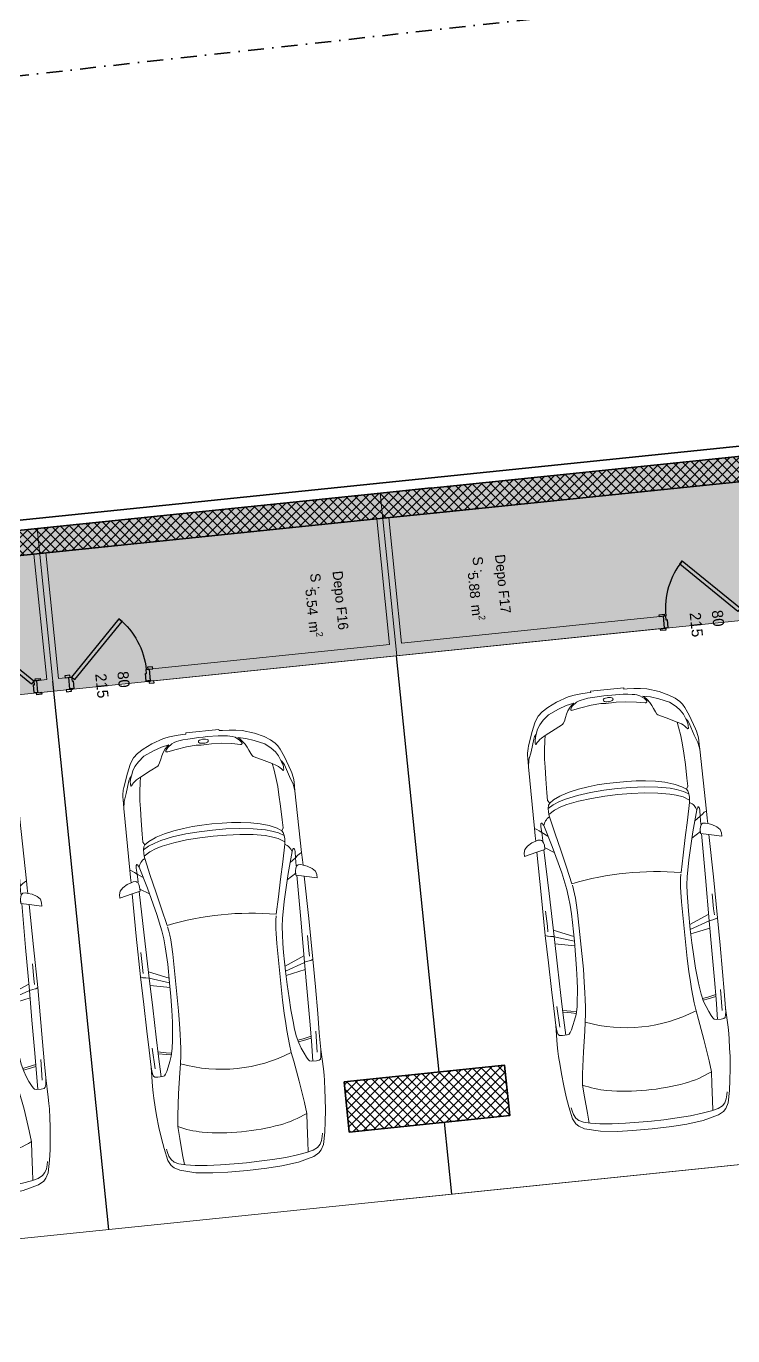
# Model space of a CAD drawing. Header units: millimetres. Extents: x 635850 to 824661, y -5878409 to -5774454.
# Drawn here: x 714730 to 721740, y -5797173 to -5784196 of the extents above; entities that cross this region are included whole.
import ezdxf
from ezdxf.enums import TextEntityAlignment as Align

# ---------------------------------------------------------------- set-up
doc = ezdxf.new("R2010")
doc.units = ezdxf.units.MM
doc.header["$MEASUREMENT"] = 0
doc.linetypes.add('Dot & Dashed', pattern=[335.138881, 158.75, -88.194444, 0, -88.194437])
for name, color, linetype, lineweight in [('0_Pen_No__101', 252, 'Continuous', 13), ('0_Pen_No__22', 8, 'Continuous', 35), ('A - Ndertesa 6 - Muret_Pen_No__101', 252, 'Continuous', 13), ('A - Ndertesa 6 - Muret_Pen_No__22', 8, 'Continuous', 35), ('A - Ndertesa 6 - Pllaka meskatit_Pen_No__22', 8, 'Continuous', 35), ('A - Ndertesa 6 - Vijat e Bodrumit_Pen_No__42', 8, 'Continuous', 25), ('A - Ndertesa 6- Shtyllat_Pen_No__101', 252, 'Continuous', 13), ('A - Ndertesa 6- Shtyllat_Pen_No__22', 8, 'Continuous', 35), ('ARCHICAD Doors_Pen_No__101', 252, 'Continuous', 13), ('ARCHICAD Doors_Pen_No__42', 8, 'Continuous', 25), ('ARCHICAD Zone Stamps_Pen_No__101', 252, 'Continuous', 13), ('Drawing & Figure_Pen_No__42', 8, 'Continuous', 25)]:
    doc.layers.add(name, color=color, linetype=linetype, lineweight=lineweight)
for name, color, linetype, lineweight, true_color in [('0_Pen_No__62', 7, 'Continuous', 20, 0xaaaaaa), ('A - Ndertesa  6- Dimensionimi Bazike_Pen_No__102', 7, 'Continuous', 13, 0xcccccc), ('A - Ndertesa  6- Dimensionimi Bazike_Pen_No__82', 7, 'Continuous', 20, 0xaaaaaa), ('A - Ndertesa 4 - Parcelat_Pen_No__8', 7, 'Continuous', 35, 0xa80f02), ('A - Ndertesa 4 - Veturat_Pen_No__102', 7, 'Continuous', 13, 0xcccccc), ('A - Ndertesa 6 - Muret_Pen_No__102', 7, 'Continuous', 13, 0xcccccc), ('A - Ndertesa 6 - Muret_Pen_No__82', 7, 'Continuous', 20, 0xaaaaaa), ('A - Ndertesa 6 - Vijat e Bodrumit_Pen_No__82', 7, 'Continuous', 20, 0xaaaaaa), ('A - Ndertesa 6 - Zonat Bodrum_Pen_No__94', 7, 'Continuous', 13, 0xe4ad2c), ('A - Ndertesa 6 -Veturat_Pen_No__102', 7, 'Continuous', 13, 0xcccccc), ('ARCHICAD Door Markers_Pen_No__112', 7, 'Continuous', 13, 0xd5aaaa)]:
    doc.layers.add(name, color=color, linetype=linetype, lineweight=lineweight, true_color=true_color)
for name, color, linetype in [('A - Ndertesa  6- Dimensionimi Bazike', 7, 'Continuous'), ('A - Ndertesa 6 - Muret', 7, 'Continuous'), ('A - Ndertesa 6 - Pllaka meskatit', 7, 'Continuous'), ('A - Ndertesa 6 - Zonat Bodrum', 7, 'Continuous'), ('A - Ndertesa 6- Shtyllat', 7, 'Continuous'), ('ARCHICAD Door Markers', 7, 'Continuous'), ('ARCHICAD Doors', 7, 'Continuous')]:
    doc.layers.add(name, color=color, linetype=linetype)
doc.styles.add('GENERATED_STYLE_1', font='GOTHIC.TTF')
doc.dimstyles.new('GENERATED_STYLE__1', dxfattribs={"dimtxt": 150, "dimasz": 91.78744, "dimexe": 0.18, "dimexo": 0.0625, "dimgap": 0, "dimtad": 0, "dimdec": 0, "dimlfac": 0.1, "dimzin": 0, "dimdsep": 46, "dimtxsty": 'GENERATED_STYLE_1', "dimblk": 'ARROWHEAD_5', "dimblk1": 'ARROWHEAD_5', "dimblk2": 'ARROWHEAD_5', "dimcen": 0.09, "dimse1": 1, "dimse2": 1, "dimclrd": 256, "dimclre": 256, "dimclrt": 256, "dimadec": 0, "dimazin": 0, "dimtfac": 1, "dimtdec": 4, "dimtmove": 0, "dimatfit": 3, "dimfxl": 0, "dimtolj": 1, "dimtzin": 0, "dimarcsym": 0})
pattern_1 = [(45, (664183.82, -5827429.525), (-45.96194, 45.96194), []), (135, (664183.82, -5827429.525), (45.96194, 45.96194), [])]

# ---------------------------------------------------------------- blocks, each defined once
blk = doc.blocks.new('Depo F15__3', base_point=(713652, -5790237))
at = {"layer": 'A - Ndertesa 6 - Zonat Bodrum_Pen_No__94', "linetype": 'Continuous', "lineweight": 0, "true_color": 0xffffff}
blk.add_hatch(color=7, dxfattribs=at).paths.add_polyline_path([(711445, -5789522), (711611, -5791133), (715005, -5790785), (714839, -5789173)])
at = {"layer": 'ARCHICAD Zone Stamps_Pen_No__101', "color": 252, "lineweight": 13, "insert": (713577, -5790089), "char_height": 100, "attachment_point": 1, "rotation": 275.8623, "style": 'GENERATED_STYLE_1'}
blk.add_mtext('\\A1;{\\pql;\\pt0,5050;\\fCentury Gothic|b0|i0|c0|p34;5.53\\fCentury Gothic|b0|i0|c0|p34;\\A1{\\H.66x;\\S^  ;}\\fCentury Gothic|b0|i0|c0|p34; m\\fCentury Gothic|b0|i0|c0|p34;\\A1{\\H.66x;\\S2^  ;}}', dxfattribs=at)
at = {"layer": 'ARCHICAD Zone Stamps_Pen_No__101', "color": 252, "lineweight": 13, "style": 'GENERATED_STYLE_1'}
for tag, p in [('calculatedAreaCode', (713595, -5789936)), ('ROOM_NAME', (713818, -5789916)), ('DUMMY_849', (713888, -5790556))]:
    blk.add_attdef(tag, text='', height=100, rotation=275.8623, dxfattribs=at).set_placement(p, align=Align.TOP_LEFT)
blk = doc.blocks.new('Depo F16__4', base_point=(717702, -5789911))
at = {"layer": 'A - Ndertesa 6 - Zonat Bodrum_Pen_No__94', "linetype": 'Continuous', "lineweight": 0, "true_color": 0xffffff}
blk.add_hatch(color=7, dxfattribs=at).paths.add_polyline_path([(714839, -5789173), (715005, -5790785), (718406, -5790435), (718241, -5788824)])
at = {"layer": 'ARCHICAD Zone Stamps_Pen_No__101', "color": 252, "lineweight": 13, "insert": (717627, -5789764), "char_height": 100, "attachment_point": 1, "rotation": 275.8623, "style": 'GENERATED_STYLE_1'}
blk.add_mtext('\\A1;{\\pql;\\pt0,5050;\\fCentury Gothic|b0|i0|c0|p34;5.54\\fCentury Gothic|b0|i0|c0|p34;\\A1{\\H.66x;\\S^  ;}\\fCentury Gothic|b0|i0|c0|p34; m\\fCentury Gothic|b0|i0|c0|p34;\\A1{\\H.66x;\\S2^  ;}}', dxfattribs=at)
at = {"layer": 'ARCHICAD Zone Stamps_Pen_No__101', "color": 252, "lineweight": 13, "style": 'GENERATED_STYLE_1'}
for tag, p in [('calculatedAreaCode', (717645, -5789611)), ('ROOM_NAME', (717868, -5789588)), ('DUMMY_849', (717938, -5790230))]:
    blk.add_attdef(tag, text='', height=100, rotation=275.8623, dxfattribs=at).set_placement(p, align=Align.TOP_LEFT)
blk = doc.blocks.new('Depo F17__5', base_point=(719313, -5789746))
at = {"layer": 'A - Ndertesa 6 - Zonat Bodrum_Pen_No__94', "linetype": 'Continuous', "lineweight": 0, "true_color": 0xffffff}
blk.add_hatch(color=7, dxfattribs=at).paths.add_polyline_path([(718241, -5788824), (718406, -5790435), (722015, -5790065), (721849, -5788453)])
at = {"layer": 'ARCHICAD Zone Stamps_Pen_No__101', "color": 252, "lineweight": 13, "insert": (719238, -5789599), "char_height": 100, "attachment_point": 1, "rotation": 275.8623, "style": 'GENERATED_STYLE_1'}
blk.add_mtext('\\A1;{\\pql;\\pt0,5050;\\fCentury Gothic|b0|i0|c0|p34;5.88\\fCentury Gothic|b0|i0|c0|p34;\\A1{\\H.66x;\\S^  ;}\\fCentury Gothic|b0|i0|c0|p34; m\\fCentury Gothic|b0|i0|c0|p34;\\A1{\\H.66x;\\S2^  ;}}', dxfattribs=at)
at = {"layer": 'ARCHICAD Zone Stamps_Pen_No__101', "color": 252, "lineweight": 13, "style": 'GENERATED_STYLE_1'}
for tag, p in [('ROOM_NAME', (719479, -5789425)), ('calculatedAreaCode', (719256, -5789446)), ('DUMMY_849', (719549, -5790065))]:
    blk.add_attdef(tag, text='', height=100, rotation=275.8623, dxfattribs=at).set_placement(p, align=Align.TOP_LEFT)
blk = doc.blocks.new('Slab_3', base_point=(703704, -5790216))
at = {"layer": 'A - Ndertesa 6 - Pllaka meskatit_Pen_No__22', "color": 8, "linetype": 'Continuous', "lineweight": 35, "flags": 128}
blk.add_lwpolyline([(703704, -5790216), (739063, -5786585), (739063, -5784104), (741099, -5781712), (750317, -5780624), (750320, -5821669), (726662, -5822733), (707158, -5823855)], close=True, dxfattribs=at)
blk = doc.blocks.new('Wall_195', base_point=(703715, -5790315))
at = {"layer": 'A - Ndertesa 6 - Muret_Pen_No__82', "linetype": 'Continuous', "lineweight": 20, "true_color": 0xaaaaaa}
h = blk.add_hatch(dxfattribs=at)
h.set_pattern_fill('Concrete_Block', color=253, style=0, pattern_type=2)
h.set_pattern_definition(pattern_1)
h.paths.add_polyline_path([(724579, -5788173), (718746, -5788772), (718771, -5789021), (724605, -5788422)])
h = blk.add_hatch(dxfattribs=at)
h.set_pattern_fill('Concrete_Block', color=253, style=0, pattern_type=2)
h.set_pattern_definition(pattern_1)
h.paths.add_polyline_path([(711405, -5789526), (711430, -5789775), (718175, -5789082), (718149, -5788833)])
at = {"layer": 'A - Ndertesa 6 - Muret_Pen_No__22', "color": 8, "linetype": 'Continuous', "lineweight": 35, "flags": 128}
for points in [[(724579, -5788173), (718746, -5788772)], [(718771, -5789021), (724605, -5788422)], [(718149, -5788833), (711405, -5789526)], [(711430, -5789775), (718175, -5789082)]]:
    blk.add_lwpolyline(points, dxfattribs=at)
blk = doc.blocks.new('Door 25_4')
at = {"layer": 'ARCHICAD Doors_Pen_No__101', "color": 252, "linetype": 'Continuous', "lineweight": 13}
for p, q in [((-400, 0), (-437, 0)), ((-400, 0), (-437, 0)), ((-400, 0), (-400, -115)), ((-400, 0), (-400, -115)), ((400, 0), (400, -115)), ((400, 0), (400, -115)), ((400, 0), (437, 0)), ((400, 0), (437, 0)), ((-400, -120), (-437, -120)), ((-400, -120), (-437, -120)), ((-400, -115), (-400, -120)), ((-400, -115), (-400, -120)), ((400, -115), (400, -120)), ((400, -115), (400, -120)), ((400, -120), (437, -120)), ((400, -120), (437, -120))]:
    blk.add_line(p, q, dxfattribs=at)
at = {"layer": 'ARCHICAD Doors_Pen_No__42', "color": 8, "linetype": 'Continuous', "lineweight": 25}
for p, q in [((-182, 498), (-154, 526)), ((-154, 526), (372, 0)), ((344, -28), (-182, 498)), ((-437, 0), (-437, 19)), ((-437, 19), (-387, 19)), ((-387, 0), (-437, 0)), ((-372, 0), (-400, 0)), ((-400, 0), (-400, -115)), ((-387, 19), (-387, 0)), ((-372, -40), (-372, 0)), ((372, 0), (344, -28)), ((400, 0), (372, 0)), ((372, 0), (372, -40)), ((387, 19), (437, 19)), ((387, 0), (387, 19)), ((437, 0), (387, 0)), ((400, -115), (400, 0)), ((437, 19), (437, 0)), ((-437, -139), (-437, -120)), ((-437, -120), (-387, -120)), ((-400, -120), (-400, -115)), ((-400, -115), (-375, -115)), ((-400, -115), (-360, -115)), ((-375, -120), (-400, -120)), ((-387, -120), (-387, -139)), ((-375, -115), (-375, -120)), ((-360, -40), (-372, -40)), ((-360, -115), (-360, -40)), ((372, -40), (360, -40)), ((360, -40), (360, -115)), ((360, -115), (400, -115)), ((375, -120), (375, -115)), ((375, -115), (400, -115)), ((400, -120), (375, -120)), ((387, -120), (437, -120)), ((387, -139), (387, -120)), ((400, -115), (400, -120)), ((437, -120), (437, -139)), ((-387, -139), (-437, -139)), ((437, -139), (387, -139))]:
    blk.add_line(p, q, dxfattribs=at)
blk.add_arc((372, 0), 744, 135, 180, dxfattribs=at)
blk = doc.blocks.new('D Marker 25_13')
at = {"layer": 'ARCHICAD Door Markers_Pen_No__112', "color": 9, "lineweight": 13, "true_color": 0xd5aaaa, "char_height": 110, "attachment_point": 7, "rotation": 90, "style": 'GENERATED_STYLE_1'}
for s, insert in [('\\A1;{\\pql;\\pt0;\\fCentury Gothic|b0|i0|c0|p34;80\\fCentury Gothic|b0|i0|c0|p34;\\A1{\\H.66x;\\S^  ;}\\fCentury Gothic|b0|i0|c0|p34;\\fCentury Gothic|b0|i0|c0|p34;}', (-52, -126)), ('\\A1;{\\pql;\\pt0;\\fCentury Gothic|b0|i0|c0|p34;215\\fCentury Gothic|b0|i0|c0|p34;\\A1{\\H.66x;\\S^  ;}\\fCentury Gothic|b0|i0|c0|p34;\\fCentury Gothic|b0|i0|c0|p34;}', (168, -126))]:
    blk.add_mtext(s, dxfattribs=dict(at, insert=insert))
blk = doc.blocks.new('Wall_200', base_point=(739413, -5788279))
at = {"layer": 'A - Ndertesa 6 - Muret_Pen_No__102', "linetype": 'Continuous', "lineweight": 0, "true_color": 0xcccccc}
for points in [[(715948, -5790567), (715960, -5790687), (721060, -5790163), (721047, -5790044)], [(714833, -5790682), (714846, -5790801), (715164, -5790768), (715152, -5790649)]]:
    blk.add_hatch(color=254, dxfattribs=at).paths.add_polyline_path(points)
at = {"layer": 'A - Ndertesa 6 - Muret_Pen_No__101', "color": 252, "linetype": 'Continuous', "lineweight": 13}
for p, q in [((721047, -5790044), (721011, -5790047)), ((721047, -5790044), (721059, -5790158)), ((721060, -5790163), (721023, -5790167)), ((721059, -5790158), (721060, -5790163)), ((715948, -5790567), (715984, -5790563)), ((715948, -5790567), (715959, -5790682)), ((714833, -5790682), (714870, -5790678)), ((714833, -5790682), (714845, -5790796)), ((715152, -5790649), (715115, -5790653)), ((715152, -5790649), (715164, -5790763)), ((715959, -5790682), (715960, -5790687)), ((715960, -5790687), (715997, -5790683)), ((714845, -5790796), (714846, -5790801)), ((714846, -5790801), (714883, -5790797)), ((715164, -5790768), (715127, -5790772)), ((715164, -5790763), (715164, -5790768))]:
    blk.add_line(p, q, dxfattribs=at)
at = {"layer": 'A - Ndertesa 6 - Muret_Pen_No__101', "color": 252, "linetype": 'Continuous', "lineweight": 13, "flags": 128}
for points in [[(721047, -5790044), (718454, -5790310)], [(715960, -5790687), (721060, -5790163)], [(718334, -5790322), (715948, -5790567)], [(714933, -5790671), (714833, -5790682)], [(715152, -5790649), (715052, -5790659)], [(714846, -5790801), (715164, -5790768)]]:
    blk.add_lwpolyline(points, dxfattribs=at)
at = {"layer": 'ARCHICAD Door Markers', "color": 161, "lineweight": 25, "true_color": 0x40a5ff, "rotation": 185.8622535954199}
for p in [(721458, -5790122), (715562, -5790728)]:
    blk.add_blockref('D Marker 25_13', p, dxfattribs=at)
at = {"layer": 'ARCHICAD Doors', "color": 7, "linetype": 'Continuous', "lineweight": 13, "zscale": 1000, "rotation": 5.862253595419949}
for p in [(721445, -5790003), (714436, -5790723)]:
    blk.add_blockref('Door 25_4', p, dxfattribs=at)
at = {"layer": 'ARCHICAD Doors', "color": 7, "linetype": 'Continuous', "lineweight": 13, "xscale": -1, "zscale": 1000, "rotation": 5.862253595419949}
blk.add_blockref('Door 25_4', (715550, -5790608), dxfattribs=at)
blk = doc.blocks.new('Wall_203', base_point=(718346, -5790442))
at = {"layer": 'A - Ndertesa 6 - Muret_Pen_No__102', "linetype": 'Continuous', "lineweight": 0, "true_color": 0xcccccc}
blk.add_hatch(color=254, dxfattribs=at).paths.add_polyline_path([(718454, -5790310), (718326, -5789067), (718207, -5789079), (718334, -5790322)])
at = {"layer": 'A - Ndertesa 6 - Muret_Pen_No__101', "color": 252, "linetype": 'Continuous', "lineweight": 13, "flags": 128}
for points in [[(718207, -5789079), (718334, -5790322)], [(718454, -5790310), (718326, -5789067)]]:
    blk.add_lwpolyline(points, dxfattribs=at)
blk = doc.blocks.new('Wall_208', base_point=(714945, -5790791))
at = {"layer": 'A - Ndertesa 6 - Muret_Pen_No__102', "linetype": 'Continuous', "lineweight": 0, "true_color": 0xcccccc}
blk.add_hatch(color=254, dxfattribs=at).paths.add_polyline_path([(715052, -5790659), (714925, -5789416), (714805, -5789428), (714933, -5790671)])
at = {"layer": 'A - Ndertesa 6 - Muret_Pen_No__101', "color": 252, "linetype": 'Continuous', "lineweight": 13, "flags": 128}
for points in [[(714925, -5789416), (714805, -5789428)], [(714805, -5789428), (714933, -5790671)], [(715052, -5790659), (714925, -5789416)]]:
    blk.add_lwpolyline(points, dxfattribs=at)
blk = doc.blocks.new('Column_209', base_point=(718704, -5794824))
at = {"layer": 'A - Ndertesa 6- Shtyllat_Pen_No__101', "linetype": 'Continuous', "lineweight": 13}
h = blk.add_hatch(dxfattribs=at)
h.set_pattern_fill('Concrete_Block', color=252, style=0, pattern_type=2)
h.set_pattern_definition(pattern_1)
h.paths.add_polyline_path([(717883, -5794657), (717934, -5795154), (719526, -5794991), (719475, -5794493)])
at = {"layer": 'A - Ndertesa 6- Shtyllat_Pen_No__22', "color": 8, "linetype": 'Continuous', "lineweight": 35, "flags": 128}
blk.add_lwpolyline([(717883, -5794657), (717934, -5795154), (719526, -5794991), (719475, -5794493)], close=True, dxfattribs=at)
blk = doc.blocks.new('Column_239', base_point=(718460, -5788927))
at = {"layer": '0_Pen_No__101', "linetype": 'Continuous', "lineweight": 13}
h = blk.add_hatch(dxfattribs=at)
h.set_pattern_fill('Concrete_Block', color=252, style=0, pattern_type=2)
h.set_pattern_definition(pattern_1)
h.paths.add_polyline_path([(718746, -5788772), (718149, -5788833), (718175, -5789082), (718771, -5789021)])
at = {"layer": '0_Pen_No__22', "color": 8, "linetype": 'Continuous', "lineweight": 35, "flags": 128}
for points in [[(718746, -5788772), (718149, -5788833)], [(718175, -5789082), (718771, -5789021)]]:
    blk.add_lwpolyline(points, dxfattribs=at)
blk = doc.blocks.new('Car 05 25_3')
at = {"layer": 'A - Ndertesa 4 - Veturat_Pen_No__102', "color": 254, "linetype": 'Continuous', "lineweight": 13, "true_color": 0xcccccc}
for p, q in [((125, 791), (129, 820)), ((126, 744), (125, 791)), ((129, 820), (139, 832)), ((139, 832), (165, 840)), ((165, 840), (195, 844)), ((195, 844), (231, 846)), ((211, 809), (418, 816)), ((1115, 809), (1109, 774)), ((1109, 774), (1538, 780)), ((1120, 833), (1115, 809)), ((1121, 838), (1120, 836)), ((1120, 836), (1120, 833)), ((1130, 859), (1121, 838)), ((1163, 830), (1220, 829)), ((1220, 829), (1370, 831)), ((1538, 780), (1975, 786)), ((1958, 858), (1977, 777)), ((2020, 777), (2044, 783)), ((2044, 783), (2063, 792)), ((2063, 792), (2070, 800)), ((2069, 788), (2065, 794)), ((2075, 836), (2068, 858)), ((2069, 788), (2148, 790)), ((2070, 800), (2075, 809)), ((2075, 809), (2075, 836)), ((2107, 732), (2148, 790)), ((2148, 790), (2167, 814)), ((2148, 790), (2206, 792)), ((2167, 814), (2182, 834)), ((2182, 834), (2193, 856)), ((2206, 792), (2227, 791)), ((2227, 791), (2233, 790)), ((2233, 790), (2238, 787)), ((2241, 784), (2238, 787)), ((2238, 777), (2241, 781)), ((2241, 781), (2241, 784)), ((2808, 853), (2877, 843)), ((2877, 843), (2954, 814)), ((2904, 833), (2905, 833)), ((2954, 814), (3076, 775)), ((-768, 602), (-751, 670)), ((-729, 716), (-751, 670)), ((-701, 743), (-729, 716)), ((-665, 761), (-701, 743)), ((-627, 772), (-665, 761)), ((-595, 778), (-627, 772)), ((327, 762), (125, 756)), ((132, 723), (126, 744)), ((147, 711), (132, 723)), ((171, 697), (147, 711)), ((213, 677), (171, 697)), ((266, 655), (213, 677)), ((319, 636), (266, 655)), ((522, 765), (327, 762)), ((339, 683), (330, 634)), ((355, 762), (339, 683)), ((357, 683), (347, 629)), ((373, 763), (357, 683)), ((814, 769), (522, 765)), ((1109, 774), (814, 769)), ((1036, 773), (997, 579)), ((1042, 578), (1108, 774)), ((1173, 775), (1090, 578)), ((2000, 702), (1730, 634)), ((1939, 686), (1996, 777)), ((1953, 621), (2122, 660)), ((1977, 777), (2020, 777)), ((2000, 702), (2214, 763)), ((2122, 660), (2294, 698)), ((2227, 770), (2214, 763)), ((2214, 763), (2238, 752)), ((2234, 774), (2227, 770)), ((2238, 777), (2234, 774)), ((2238, 752), (2259, 740)), ((2259, 740), (2269, 731)), ((2269, 731), (2279, 722)), ((2279, 722), (2294, 698)), ((2294, 698), (2317, 701)), ((2294, 698), (2294, 698)), ((2317, 701), (2346, 703)), ((2355, 640), (2317, 701)), ((2346, 703), (2379, 702)), ((2410, 649), (2379, 702)), ((2379, 702), (2411, 694)), ((2436, 583), (2410, 649)), ((2411, 694), (2411, 694)), ((2429, 682), (2411, 694)), ((2429, 682), (2457, 700)), ((2429, 682), (2429, 682)), ((2429, 682), (2457, 640)), ((2457, 700), (2535, 698)), ((2535, 698), (2535, 698)), ((2535, 698), (2673, 696)), ((2673, 696), (2787, 691)), ((2787, 691), (2868, 687)), ((2868, 687), (2960, 679)), ((2960, 679), (2868, 687)), ((2960, 679), (3047, 666)), ((3022, 758), (3024, 762)), ((3024, 754), (3022, 758)), ((3024, 762), (3035, 765)), ((3038, 743), (3024, 754)), ((3035, 765), (3047, 764)), ((3051, 731), (3038, 743)), ((3047, 764), (3061, 763)), ((3047, 666), (3100, 657)), ((3065, 715), (3051, 731)), ((3061, 763), (3090, 757)), ((3077, 698), (3065, 715)), ((3100, 763), (3076, 775)), ((3100, 657), (3077, 698)), ((3090, 757), (3108, 751)), ((3114, 753), (3100, 763)), ((3153, 554), (3100, 657)), ((3108, 751), (3123, 746)), ((3123, 746), (3114, 753)), ((3170, 727), (3123, 746)), ((3212, 701), (3170, 727)), ((3254, 663), (3212, 701)), ((3302, 603), (3254, 663)), ((-768, 602), (-783, 510)), ((-764, 617), (-666, 624)), ((-666, 624), (-501, 634)), ((-501, 634), (-383, 642)), ((-383, 642), (-274, 631)), ((-274, 631), (-56, 601)), ((-56, 601), (146, 567)), ((146, 567), (233, 552)), ((233, 552), (315, 541)), ((315, 541), (384, 535)), ((393, 618), (319, 636)), ((384, 535), (454, 530)), ((475, 607), (393, 618)), ((454, 530), (526, 526)), ((521, 602), (475, 607)), ((570, 597), (521, 602)), ((526, 526), (628, 522)), ((653, 591), (570, 597)), ((628, 522), (757, 518)), ((773, 585), (653, 591)), ((907, 580), (773, 585)), ((1042, 578), (907, 580)), ((1228, 578), (1042, 578)), ((1316, 580), (1228, 578)), ((1403, 584), (1316, 580)), ((1323, 518), (1420, 522)), ((1484, 590), (1403, 584)), ((1420, 522), (1467, 524)), ((1467, 524), (1511, 528)), ((1562, 601), (1484, 590)), ((1511, 528), (1554, 533)), ((1554, 533), (1597, 541)), ((1730, 634), (1562, 601)), ((1597, 541), (1597, 541)), ((1611, 544), (1780, 582)), ((1780, 582), (1953, 621)), ((2380, 575), (2355, 640)), ((2397, 514), (2380, 575)), ((2454, 522), (2436, 583)), ((2478, 401), (2454, 522)), ((2457, 640), (2487, 574)), ((2487, 574), (2492, 562)), ((2492, 562), (2518, 477)), ((3190, 476), (3153, 554)), ((3302, 603), (3346, 501)), ((-795, 391), (-802, 259)), ((-783, 510), (-795, 391)), ((757, 518), (1323, 518)), ((2419, 396), (2397, 514)), ((2434, 266), (2419, 396)), ((2494, 269), (2478, 401)), ((2518, 477), (2538, 384)), ((3199, 467), (3190, 476)), ((3221, 454), (3199, 467)), ((3256, 439), (3221, 454)), ((3288, 425), (3256, 439)), ((3319, 408), (3288, 425)), ((3353, 384), (3319, 408)), ((3346, 501), (3374, 420)), ((3391, 344), (3374, 420)), ((2442, 132), (2434, 266)), ((2503, 133), (2494, 269)), ((2538, 384), (2551, 286)), ((2551, 286), (2560, 194)), ((3325, 377), (3321, 370)), ((3321, 370), (3321, 362)), ((3321, 362), (3338, 277)), ((3328, 380), (3325, 377)), ((3338, 379), (3328, 380)), ((3364, 358), (3338, 379)), ((3338, 277), (3352, 173)), ((3377, 360), (3353, 384)), ((3397, 316), (3364, 358)), ((3391, 344), (3377, 360)), ((3408, 289), (3397, 316)), ((3408, 289), (3414, 267)), ((3414, 267), (3418, 243)), ((-802, 259), (-807, 125)), ((2444, 0), (2442, 132)), ((2506, 0), (2503, 133)), ((2560, 194), (2564, 101)), ((3352, 173), (3358, 76)), ((3418, 243), (3424, 201)), ((3424, 201), (3428, 152)), ((3432, 40), (3428, 152)), ((-807, 125), (-808, 0)), ((-807, -125), (-808, 0)), ((2444, 0), (2442, -132)), ((2564, 101), (2566, 0)), ((2564, -101), (2566, 0)), ((3354, 28), (3358, 76)), ((3354, 28), (3354, -1)), ((3354, -28), (3354, 1)), ((3371, 12), (3370, -1)), ((3371, -12), (3370, 1)), ((3372, 24), (3371, 12)), ((3376, 39), (3372, 24)), ((3382, 47), (3376, 39)), ((3386, 48), (3382, 47)), ((3386, 48), (3394, 48)), ((3399, 47), (3394, 48)), ((3404, 39), (3399, 47)), ((3404, 39), (3408, 24)), ((3408, 24), (3410, 8)), ((3410, 8), (3410, 0)), ((3432, 57), (3432, 57)), ((3432, 0), (3432, 40)), ((3432, 0), (3432, -40)), ((-802, -259), (-807, -125)), ((2506, 0), (2503, -133)), ((2560, -194), (2564, -101)), ((3352, -173), (3358, -76)), ((3354, -28), (3358, -76)), ((3372, -24), (3371, -12)), ((3376, -39), (3372, -24)), ((3382, -47), (3376, -39)), ((3386, -48), (3382, -47)), ((3386, -48), (3394, -48)), ((3399, -47), (3394, -48)), ((3404, -39), (3399, -47)), ((3404, -39), (3408, -24)), ((3408, -24), (3410, -8)), ((3410, -8), (3410, 0)), ((3432, -40), (3428, -152)), ((3432, -57), (3432, -57)), ((-795, -391), (-802, -259)), ((2442, -132), (2434, -266)), ((2503, -133), (2494, -269)), ((2551, -286), (2560, -194)), ((3338, -277), (3352, -173)), ((3414, -267), (3418, -243)), ((3418, -243), (3424, -201)), ((3424, -201), (3428, -152)), ((2434, -266), (2419, -396)), ((2494, -269), (2478, -401)), ((2518, -477), (2538, -384)), ((2538, -384), (2551, -286)), ((3353, -384), (3319, -408)), ((3321, -362), (3338, -277)), ((3321, -370), (3321, -362)), ((3325, -377), (3321, -370)), ((3328, -380), (3325, -377)), ((3338, -379), (3328, -380)), ((3364, -358), (3338, -379)), ((3377, -360), (3353, -384)), ((3397, -316), (3364, -358)), ((3391, -344), (3374, -420)), ((3391, -344), (3377, -360)), ((3408, -289), (3397, -316)), ((3408, -289), (3414, -267)), ((-783, -510), (-795, -391)), ((-768, -602), (-783, -510)), ((628, -522), (757, -518)), ((757, -518), (1323, -518)), ((1323, -518), (1420, -522)), ((2397, -514), (2380, -575)), ((2419, -396), (2397, -514)), ((2478, -401), (2454, -522)), ((2492, -562), (2518, -477)), ((3190, -476), (3153, -554)), ((3199, -467), (3190, -476)), ((3221, -454), (3199, -467)), ((3256, -439), (3221, -454)), ((3288, -425), (3256, -439)), ((3319, -408), (3288, -425)), ((3302, -603), (3346, -501)), ((3346, -501), (3374, -420)), ((-768, -602), (-751, -670)), ((-764, -617), (-666, -624)), ((-666, -624), (-501, -634)), ((-501, -634), (-383, -642)), ((-383, -642), (-274, -631)), ((-274, -631), (-56, -601)), ((-56, -601), (146, -567)), ((146, -567), (233, -552)), ((233, -552), (315, -541)), ((319, -636), (266, -655)), ((315, -541), (384, -535)), ((393, -618), (319, -636)), ((339, -683), (330, -634)), ((357, -683), (347, -629)), ((384, -535), (454, -530)), ((475, -607), (393, -618)), ((454, -530), (526, -526)), ((521, -602), (475, -607)), ((570, -597), (521, -602)), ((526, -526), (628, -522)), ((653, -591), (570, -597)), ((773, -585), (653, -591)), ((907, -580), (773, -585)), ((1042, -578), (907, -580)), ((1036, -773), (997, -579)), ((1042, -578), (1108, -774)), ((1228, -578), (1042, -578)), ((1173, -775), (1090, -578)), ((1316, -580), (1228, -578)), ((1403, -584), (1316, -580)), ((1484, -590), (1403, -584)), ((1420, -522), (1467, -524)), ((1467, -524), (1511, -528)), ((1562, -601), (1484, -590)), ((1511, -528), (1554, -533)), ((1554, -533), (1597, -541)), ((1730, -634), (1562, -601)), ((1597, -541), (1597, -541)), ((1611, -544), (1780, -582)), ((2000, -702), (1730, -634)), ((1780, -582), (1953, -621)), ((1953, -621), (2122, -660)), ((2355, -640), (2317, -701)), ((2380, -575), (2355, -640)), ((2436, -583), (2410, -649)), ((2429, -682), (2457, -640)), ((2454, -522), (2436, -583)), ((2457, -640), (2487, -574)), ((2487, -574), (2492, -562)), ((3153, -554), (3100, -657)), ((3302, -603), (3254, -663)), ((-729, -716), (-751, -670)), ((-701, -743), (-729, -716)), ((-665, -761), (-701, -743)), ((-627, -772), (-665, -761)), ((-595, -778), (-627, -772)), ((126, -744), (125, -791)), ((327, -762), (125, -756)), ((132, -723), (126, -744)), ((147, -711), (132, -723)), ((171, -697), (147, -711)), ((213, -677), (171, -697)), ((266, -655), (213, -677)), ((522, -765), (327, -762)), ((355, -762), (339, -683)), ((373, -763), (357, -683)), ((814, -769), (522, -765)), ((1109, -774), (814, -769)), ((1109, -774), (1538, -780)), ((1115, -809), (1109, -774)), ((1939, -686), (1996, -777)), ((1958, -858), (1977, -777)), ((1977, -777), (2020, -777)), ((2000, -702), (2214, -763)), ((2020, -777), (2044, -783)), ((2107, -732), (2148, -790)), ((2122, -660), (2294, -698)), ((2214, -763), (2238, -752)), ((2227, -770), (2214, -763)), ((2234, -774), (2227, -770)), ((2238, -777), (2234, -774)), ((2238, -752), (2259, -740)), ((2238, -777), (2241, -781)), ((2259, -740), (2269, -731)), ((2269, -731), (2279, -722)), ((2279, -722), (2294, -698)), ((2294, -698), (2317, -701)), ((2294, -698), (2294, -698)), ((2317, -701), (2346, -703)), ((2346, -703), (2379, -702)), ((2410, -649), (2379, -702)), ((2379, -702), (2411, -694)), ((2429, -682), (2411, -694)), ((2411, -694), (2411, -694)), ((2429, -682), (2429, -682)), ((2429, -682), (2457, -700)), ((2457, -700), (2535, -698)), ((2535, -698), (2673, -696)), ((2535, -698), (2535, -698)), ((2673, -696), (2787, -691)), ((2787, -691), (2868, -687)), ((2868, -687), (2960, -679)), ((2960, -679), (2868, -687)), ((2954, -814), (3076, -775)), ((2960, -679), (3047, -666)), ((3024, -754), (3022, -758)), ((3022, -758), (3024, -762)), ((3038, -743), (3024, -754)), ((3024, -762), (3035, -765)), ((3035, -765), (3047, -764)), ((3051, -731), (3038, -743)), ((3047, -666), (3100, -657)), ((3047, -764), (3061, -763)), ((3065, -715), (3051, -731)), ((3061, -763), (3090, -757)), ((3077, -698), (3065, -715)), ((3100, -763), (3076, -775)), ((3100, -657), (3077, -698)), ((3090, -757), (3108, -751)), ((3114, -753), (3100, -763)), ((3108, -751), (3123, -746)), ((3123, -746), (3114, -753)), ((3170, -727), (3123, -746)), ((3212, -701), (3170, -727)), ((3254, -663), (3212, -701)), ((125, -791), (129, -820)), ((129, -820), (139, -832)), ((139, -832), (165, -840)), ((165, -840), (195, -844)), ((195, -844), (231, -846)), ((211, -809), (418, -816)), ((1120, -833), (1115, -809)), ((1120, -836), (1120, -833)), ((1121, -838), (1120, -836)), ((1130, -859), (1121, -838)), ((1163, -830), (1220, -829)), ((1220, -829), (1370, -831)), ((1538, -780), (1975, -786)), ((2044, -783), (2063, -792)), ((2063, -792), (2070, -800)), ((2069, -788), (2065, -794)), ((2075, -836), (2068, -858)), ((2069, -788), (2148, -790)), ((2070, -800), (2075, -809)), ((2075, -809), (2075, -836)), ((2148, -790), (2167, -814)), ((2148, -790), (2206, -792)), ((2167, -814), (2182, -834)), ((2182, -834), (2193, -856)), ((2206, -792), (2227, -791)), ((2227, -791), (2233, -790)), ((2233, -790), (2238, -787)), ((2241, -784), (2238, -787)), ((2241, -781), (2241, -784)), ((2808, -853), (2877, -843)), ((2877, -843), (2954, -814))]:
    blk.add_line(p, q, dxfattribs=at)
at = {"layer": 'A - Ndertesa 4 - Veturat_Pen_No__102', "color": 254, "linetype": 'Continuous', "lineweight": 13, "true_color": 0xcccccc, "flags": 128}
blk.add_lwpolyline([(-483, -817), (-372, -830), (-252, -841), (-168, -845), (-78, -851), (-24, -852), (40, -852), (231, -846), (400, -848), (591, -852), (857, -856), (1130, -859), (1536, -860), (1958, -858), (1929, -983), (1961, -983), (1997, -975), (2027, -945), (2055, -898), (2068, -858), (2120, -857), (2193, -856), (2808, -853), (2856, -853), (2891, -853), (2923, -852), (2945, -849), (2990, -840), (3014, -833), (3154, -783), (3236, -748), (3269, -728), (3299, -706), (3337, -663), (3374, -604), (3418, -513), (3457, -393), (3468, -331), (3474, -264), (3478, -200), (3479, -165), (3490, -165), (3490, 165), (3479, 165), (3478, 200), (3474, 264), (3468, 331), (3457, 393), (3418, 513), (3374, 604), (3337, 663), (3299, 706), (3269, 728), (3236, 748), (3154, 783), (3014, 833), (2990, 840), (2945, 849), (2923, 852), (2891, 853), (2856, 853), (2808, 853), (2193, 856), (2120, 857), (2068, 858), (2055, 898), (2027, 945), (1997, 975), (1961, 983), (1929, 983), (1958, 858), (1536, 860), (1130, 859), (857, 856), (591, 852), (400, 848), (231, 846), (40, 852), (-24, 852), (-78, 851), (-168, 845), (-252, 841), (-372, 830), (-483, 817), (-585, 801), (-706, 776), (-758, 747), (-785, 722), (-815, 668), (-855, 511), (-875, 345), (-883, 195), (-885, 0), (-883, -195), (-875, -345), (-855, -511), (-815, -668), (-785, -722), (-758, -747), (-706, -776), (-585, -801)], close=True, dxfattribs=at)
at = {"layer": 'A - Ndertesa 4 - Veturat_Pen_No__102', "color": 254, "linetype": 'Continuous', "lineweight": 13, "true_color": 0xcccccc}
for centre, radius, start, end in [((493, 218), 973, 154.1545, 170.9117), ((1650, 0), 1520, 158.6992, 201.3008), ((-1245, 0), 2907, 349.2142, 10.7858), ((1856, -2), 2354, 170.8804, 189.9223), ((493, -218), 973, 191.2305, 205.8455)]:
    blk.add_arc(centre, radius, start, end, dxfattribs=at)
blk = doc.blocks.new('*D1559', base_point=(664184, -5827430))
at = {"layer": 'A - Ndertesa  6- Dimensionimi Bazike_Pen_No__102', "linetype": 'Continuous', "lineweight": 13, "true_color": 0xcccccc}
for points in [[(708252, -5791478), (708236, -5791573), (708286, -5791568)], [(708800, -5796813), (708815, -5796718), (708765, -5796723)], [(708800, -5796813), (708784, -5796909), (708834, -5796903)]]:
    blk.add_hatch(color=254, dxfattribs=at).paths.add_polyline_path(points)
at = {"layer": 'A - Ndertesa  6- Dimensionimi Bazike_Pen_No__102', "color": 254, "linetype": 'Continuous', "lineweight": 13, "true_color": 0xcccccc}
for p, q in [((708252, -5791478), (708236, -5791573)), ((708252, -5791478), (708286, -5791568)), ((708286, -5791568), (708236, -5791573)), ((708505, -5793947), (708261, -5791571)), ((708790, -5796720), (708546, -5794344)), ((708765, -5796723), (708815, -5796718)), ((708800, -5796813), (708765, -5796723)), ((708800, -5796813), (708784, -5796909)), ((708800, -5796813), (708815, -5796718)), ((708800, -5796813), (708834, -5796903))]:
    blk.add_line(p, q, dxfattribs=at)
at = {"layer": 'A - Ndertesa  6- Dimensionimi Bazike_Pen_No__82', "color": 253, "lineweight": 20, "true_color": 0xaaaaaa, "insert": (708433, -5793978), "char_height": 150, "attachment_point": 7, "rotation": 275.8623, "style": 'GENERATED_STYLE_1'}
blk.add_mtext('\\A1;{\\pql;\\fCentury Gothic|b0|i0|c0|p34;536}', dxfattribs=at)
blk = doc.blocks.new('ARROWHEAD_5')
at = {"linetype": 'Continuous', "lineweight": 0}
blk.add_hatch(color=0, dxfattribs=at).paths.add_polyline_path([(-1, 0.2679), (0, 0), (-1, -0.2679)])
at = {"color": 0, "linetype": 'Continuous', "lineweight": 0}
blk.add_line((0, 0), (-1, 0), dxfattribs=at)
blk = doc.blocks.new('*D1560', base_point=(664184, -5827430))
at = {"layer": 'A - Ndertesa  6- Dimensionimi Bazike_Pen_No__102', "linetype": 'Continuous', "lineweight": 13, "true_color": 0xcccccc}
for points in [[(708919, -5790032), (708904, -5790128), (708953, -5790123)], [(709047, -5791276), (709062, -5791180), (709012, -5791186)]]:
    blk.add_hatch(color=254, dxfattribs=at).paths.add_polyline_path(points)
at = {"layer": 'A - Ndertesa  6- Dimensionimi Bazike_Pen_No__102', "color": 254, "linetype": 'Continuous', "lineweight": 13, "true_color": 0xcccccc}
for p, q in [((708919, -5790032), (708904, -5790128)), ((708919, -5790032), (708953, -5790123)), ((708953, -5790123), (708904, -5790128)), ((708962, -5790455), (708929, -5790125)), ((709037, -5791183), (709003, -5790853)), ((709012, -5791186), (709062, -5791180)), ((709047, -5791276), (709012, -5791186)), ((709047, -5791276), (709062, -5791180))]:
    blk.add_line(p, q, dxfattribs=at)
at = {"layer": 'A - Ndertesa  6- Dimensionimi Bazike_Pen_No__82', "color": 253, "lineweight": 20, "true_color": 0xaaaaaa, "insert": (708890, -5790487), "char_height": 150, "attachment_point": 7, "rotation": 275.8623, "style": 'GENERATED_STYLE_1'}
blk.add_mtext('\\A1;{\\pql;\\fCentury Gothic|b0|i0|c0|p34;125}', dxfattribs=at)
blk = doc.blocks.new('*D1621', base_point=(664184, -5827430))
at = {"layer": 'A - Ndertesa  6- Dimensionimi Bazike_Pen_No__102', "linetype": 'Continuous', "lineweight": 13, "true_color": 0xcccccc}
for points in [[(750318, -5795845), (750223, -5795829), (750228, -5795879)], [(704762, -5800522), (704857, -5800538), (704852, -5800488)]]:
    blk.add_hatch(color=254, dxfattribs=at).paths.add_polyline_path(points)
at = {"layer": 'A - Ndertesa  6- Dimensionimi Bazike_Pen_No__102', "color": 254, "linetype": 'Continuous', "lineweight": 13, "true_color": 0xcccccc}
for p, q in [((727825, -5798154), (750225, -5795854)), ((750228, -5795879), (750223, -5795829)), ((750318, -5795845), (750223, -5795829)), ((750318, -5795845), (750228, -5795879)), ((704855, -5800513), (727255, -5798213)), ((704762, -5800522), (704852, -5800488)), ((704762, -5800522), (704857, -5800538)), ((704852, -5800488), (704857, -5800538))]:
    blk.add_line(p, q, dxfattribs=at)
at = {"layer": 'A - Ndertesa  6- Dimensionimi Bazike_Pen_No__82', "color": 253, "lineweight": 20, "true_color": 0xaaaaaa, "insert": (727286, -5798285), "char_height": 150, "attachment_point": 7, "rotation": 5.8623, "style": 'GENERATED_STYLE_1'}
blk.add_mtext('\\A1;{\\pql;\\fCentury Gothic|b0|i0|c0|p34;4,580}', dxfattribs=at)

msp = doc.modelspace()

# ---------------------------------------------------------------- linework, layer by layer
at = {"layer": '0_Pen_No__62', "color": 253, "linetype": 'Continuous', "lineweight": 20, "true_color": 0xaaaaaa}
msp.add_lwpolyline([(707148, -5823755.5), (726657.2, -5822633), (750320.1, -5821568.8), (750316.6, -5780724.3), (741149.2, -5781807), (739163.1, -5784140.7), (739163.3, -5786675.7), (703714.5, -5790315.4)], close=True, dxfattribs=at)
at = {"layer": 'A - Ndertesa 4 - Parcelat_Pen_No__8', "color": 14, "linetype": 'Dot & Dashed', "lineweight": 35, "true_color": 0xa80f02, "flags": 128}
msp.add_lwpolyline([(733761.3, -5782580), (734384.5, -5782511.6), (739483.2, -5781910.3), (747197.4, -5781000), (784230.8, -5776632.3), (793698.8, -5776099.1), (819130, -5774668.2), (819631.1, -5776866.2), (819788.1, -5808768.6), (819746.4, -5820701.6), (819743.1, -5821766.1), (820301.5, -5825616.4), (821512.9, -5834119.4), (824288.1, -5853609.9), (824291, -5858767), (824299.3, -5867013.6), (824597.3, -5875197.7), (824661.3, -5876965.6), (784564.9, -5878321), (781955.6, -5878409.2), (781730.2, -5866302.9), (775348.1, -5866126), (752901.9, -5864556.1), (751179, -5864553.9), (727260.7, -5864453.7), (725402.9, -5864686.4), (718860.6, -5865507.5), (710389, -5865868.7), (686520.5, -5865695.5), (678720.9, -5864781.6), (675513.9, -5865184.2), (661350.7, -5864944.6), (635849.7, -5864460.6), (638063.7, -5831999.5), (638105, -5831384.7), (638101.8, -5831365), (638115.5, -5831200.6), (639884.7, -5813259.3), (641769, -5794156.2), (641993.7, -5791687.6), (680547, -5788218.5), (691950.8, -5787192.6), (699894.6, -5786316.7)], close=True, dxfattribs=at)
at = {"layer": 'A - Ndertesa 6 - Vijat e Bodrumit_Pen_No__42', "color": 8, "linetype": 'Continuous', "lineweight": 25, "flags": 128}
for points in [[(718828.2, -5794559.8), (718404.8, -5790435.6)], [(715550.6, -5796120), (714992.8, -5790686.5)]]:
    msp.add_lwpolyline(points, dxfattribs=at)
at = {"layer": 'A - Ndertesa 6 - Vijat e Bodrumit_Pen_No__82', "color": 253, "linetype": 'Continuous', "lineweight": 20, "true_color": 0xaaaaaa, "flags": 128}
for points in [[(728601.5, -5794780), (704427, -5797262.1)], [(728601.5, -5794780), (718305.9, -5795837.1)]]:
    msp.add_lwpolyline(points, dxfattribs=at)
at = {"layer": 'A - Ndertesa 6 - Zonat Bodrum', "color": 7, "linetype": 'Continuous', "lineweight": 0, "true_color": 0xffffff, "flags": 128}
for points in [[(718240.7, -5788824), (718406.1, -5790435.5), (722014.7, -5790065), (721849.2, -5788453.4)], [(714839.4, -5789173.2), (715004.9, -5790784.7), (718406.1, -5790435.5), (718240.7, -5788824)], [(711445.2, -5789521.7), (711610.7, -5791133.2), (715004.9, -5790784.7), (714839.4, -5789173.2)]]:
    msp.add_lwpolyline(points, close=True, dxfattribs=at)
at = {"layer": 'Drawing & Figure_Pen_No__42', "color": 8, "linetype": 'Continuous', "lineweight": 25, "flags": 128}
msp.add_lwpolyline([(718952.5, -5795770.7), (718879.3, -5795057.2)], dxfattribs=at)

# ---------------------------------------------------------------- block references
at = {"color": 8, "lineweight": 35}
msp.add_blockref('Column_239', (718460.2, -5788927.1), dxfattribs=at)
at = {"layer": 'A - Ndertesa 6 - Muret', "color": 8, "lineweight": 35}
msp.add_blockref('Wall_195', (703714.5, -5790315.4), dxfattribs=at)
at = {"layer": 'A - Ndertesa 6 - Muret', "color": 252, "lineweight": 13}
for name, p in [('Wall_200', (739413.5, -5788278.6)), ('Wall_203', (718346.5, -5790441.6)), ('Wall_208', (714945.2, -5790790.8))]:
    msp.add_blockref(name, p, dxfattribs=at)
at = {"layer": 'A - Ndertesa 6 - Pllaka meskatit', "color": 8, "linetype": 'Continuous', "lineweight": 35}
msp.add_blockref('Slab_3', (703704.3, -5790215.9), dxfattribs=at)
at = {"layer": 'A - Ndertesa 6 - Zonat Bodrum', "color": 252, "linetype": 'Continuous', "lineweight": 13}
for name, p, values in [('Depo F17__5', (719312.9, -5789745.9), {'ROOM_NAME': 'Depo F17', 'calculatedAreaCode': 'S : '}), ('Depo F16__4', (717702.1, -5789911.3), {'ROOM_NAME': 'Depo F16', 'calculatedAreaCode': 'S : '}), ('Depo F15__3', (713652.4, -5790236.6), {'ROOM_NAME': 'Depo F15', 'calculatedAreaCode': 'S : '})]:
    msp.add_blockref(name, p, dxfattribs=at).add_auto_attribs(values)
at = {"layer": 'A - Ndertesa 6 -Veturat_Pen_No__102', "color": 254, "linetype": 'Continuous', "lineweight": 13, "true_color": 0xcccccc, "xscale": -1, "zscale": 1000, "rotation": 275.8622535954199}
for p in [(720849.3, -5794241.9), (716834.5, -5794654.1), (714105.4, -5794934.3)]:
    msp.add_blockref('Car 05 25_3', p, dxfattribs=at)
at = {"layer": 'A - Ndertesa 6- Shtyllat', "color": 8, "lineweight": 35}
msp.add_blockref('Column_209', (718704.5, -5794823.8), dxfattribs=at)

# ---------------------------------------------------------------- dimensions: what is measured, and where the dimension line sits
at = {"layer": 'A - Ndertesa  6- Dimensionimi Bazike', "color": 254, "linetype": 'Continuous', "lineweight": 13, "true_color": 0xcccccc}
for base, p1, p2, angle, picture, middle, turn in [((708919, -5790032.4), (721640.3, -5789982.8), (721576.4, -5788732.8), 95.86225, '*D1560', (708982.4, -5790649.9), 275.86225), ((708251.8, -5791478.1), (708441.9, -5796849.9), (721646.7, -5790102.8), 95.86225, '*D1559', (708525.3, -5794141.4), 275.86225), ((750317.9, -5795844.8), (704425.4, -5797246.5), (750317.9, -5795844.8), 5.86225, '*D1621', (727529.3, -5798184.6), 5.86225)]:
    dim = msp.add_linear_dim(base=base, p1=p1, p2=p2, angle=angle, dimstyle='GENERATED_STYLE__1', dxfattribs=at)
    dim.commit()
    dim.dimension.update_dxf_attribs({"geometry": picture, "text_midpoint": middle, "dimtype": 160, "text_rotation": turn})

doc.saveas('drawing.dxf')
